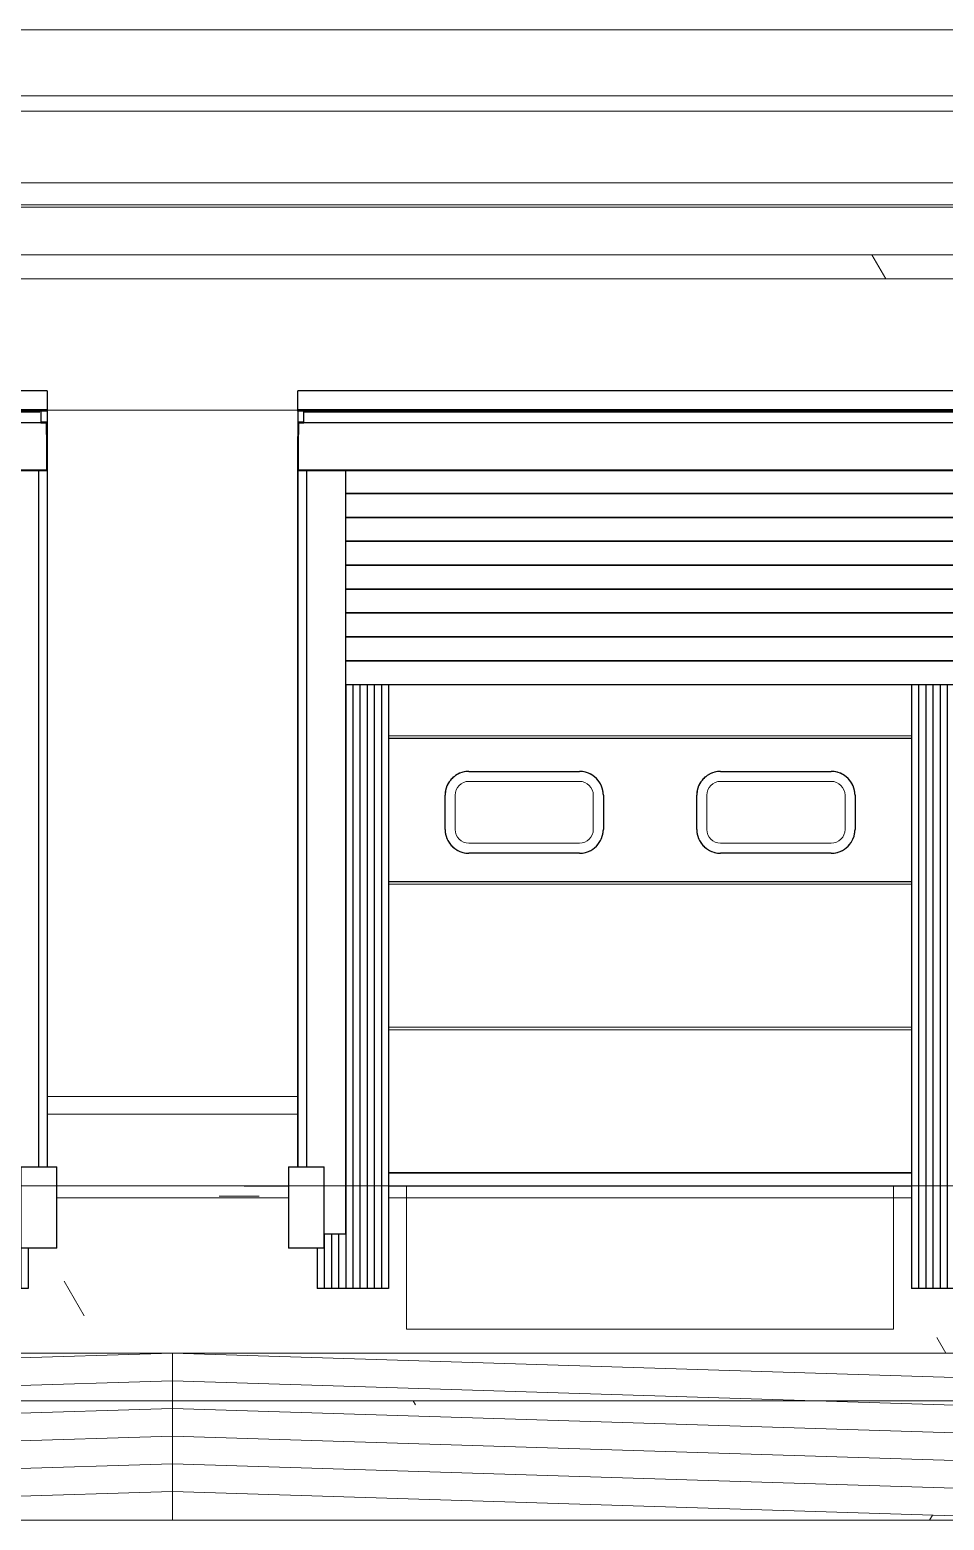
# Model space of a CAD drawing. Extents: x 692141 to 693595, y 1492301 to 1494225.
# Drawn here: x 692407.66 to 692411.49, y 1492374.81 to 1492381.06 of the extents above; entities that cross this region are included whole.
import ezdxf

# ---------------------------------------------------------------- set-up
doc = ezdxf.new("R2010")
doc.units = 0
doc.header["$MEASUREMENT"] = 0
for name, pattern in [('Centre', [7937.5, 1587.5, -1190.625, 3968.75, -1190.625]), ('Grid Line', [5556.25, 3175, -793.75, 793.75, -793.75]), ('Čárka', [3175, 1587.5, -1587.5])]:
    doc.linetypes.add(name, pattern=pattern)
doc.layers.add('A-DOOR', color=2, linetype='Continuous')
for name, color, linetype, lineweight in [('A-FLOR', 192, 'Continuous', 5), ('A-FLOR-LEVL', 8, 'Grid Line', 5), ('A-GENM', 13, 'Continuous', 5), ('A-WALL-PATT', 111, 'Continuous', 5), ('S-BEAM', 12, 'Continuous', 5)]:
    doc.layers.add(name, color=color, linetype=linetype, lineweight=lineweight)
pattern_1 = [(0, (212730.054, 1200), (4064, 1016), [167.64, -2880.36, 167.64, -2880.36, -16256]), (0, (212730.054, 1200), (4064, 1016), [-6096, 167.64, -5928.36, 167.64, -2880.36, -7112]), (0, (212730.054, 1200), (4064, 1016), [-15240, 167.64, -1864.36, 167.64, -4912.36]), (120, (214254.054, 1708), (-2911.881810244989, 3011.527240979959), [167.64, -2880.36, 167.64, -2880.36, -16256]), (120, (214254.054, 1708), (-2911.881810244989, 3011.527240979959), [-6095.999999999999, 167.64, -5928.359999999999, 167.64, -2880.36, -7111.999999999999]), (120, (214254.054, 1708), (-2911.881810244989, 3011.527240979959), [-15240, 167.64, -1864.36, 167.64, -4912.359999999999]), (240, (214762.054, 3740), (-1152.118189755009, -4027.527240979959), [167.64, -2880.36, 167.64, -2880.36, -16256]), (240, (214762.054, 3740), (-1152.118189755009, -4027.527240979959), [-6096, 167.64, -5928.36, 167.64, -2880.36, -7112]), (240, (214762.054, 3740), (-1152.118189755009, -4027.527240979959), [-15240, 167.64, -1864.36, 167.64, -4912.36])]

# ---------------------------------------------------------------- blocks, each defined once
blk = doc.blocks.new('HAVI-DC_R19_AR_120_STRUCTURE_rvt-2-500_ELEVATION 4')
at = {"layer": 'S-BEAM'}
h = blk.add_hatch(dxfattribs=at)
h.set_pattern_fill('FP_109', color=256, style=0, pattern_type=2)
h.set_pattern_definition(pattern_1)
h.paths.add_polyline_path([(154349.6363114674, 5200.000000000931), (154349.6363114674, 5300.068639883461), (146649.6363114721, 5300.068639883461), (146649.6363114721, 5200.000000000931), (153999.8996158637, 5200.000000000931)], flags=0)
h = blk.add_hatch(dxfattribs=at)
h.set_pattern_fill('FP_109', color=256, style=0, pattern_type=2)
h.set_pattern_definition(pattern_1)
h.paths.add_polyline_path([(147103.7863138038, 0), (154499.6363114689, 0), (154499.6363114689, 500.0000000013763), (146499.7863138071, 500.0000000013763), (146499.7863138071, 0), (146695.786313806, 0)], flags=0)
h.paths.add_polyline_path([(147720.1761030937, 700.0000000014002), (154499.6363114689, 700.0000000014002), (154499.6363114689, 1400.00000000138), (154014.7863138006, 1400.00000000138), (154014.7863138006, 1139.999999997003), (153894.7863138005, 1139.999999997003), (153894.7863138005, 969.9999999969727), (153594.7863138006, 969.9999999969727), (153594.7863138006, 1400.00000000138), (153519.7546187882, 1400.00000000138), (153519.7546187882, 799.9999999999914), (151479.7546187882, 799.9999999999914), (151479.7546187882, 1400.00000000138), (151404.7863138005, 1400.00000000138), (151404.7863138005, 969.9999999969727), (151104.7863138006, 969.9999999969727), (151104.7863138006, 1139.999999997003), (150984.7863138006, 1139.999999997003), (150984.7863138006, 1400.00000000138), (150014.7863138006, 1400.00000000138), (150014.7863138006, 1139.999999997003), (149894.7863138006, 1139.999999997003), (149894.7863138006, 969.9999999969727), (149594.7863138006, 969.9999999969727), (149594.7863138006, 1400.00000000138), (149519.7863138072, 1400.00000000138), (149519.7863138072, 799.9999999999914), (147479.7863138072, 799.9999999999914), (147479.7863138072, 1400.00000000138), (147404.7863138006, 1400.00000000138), (147404.7863138006, 969.9999999969727), (147104.7863138006, 969.9999999969727), (147104.7863138006, 1139.999999997003), (146984.7863138006, 1139.999999997003), (146984.7863138006, 1400.00000000138), (146499.7863138071, 1400.00000000138), (146499.7863138071, 700.0000000014002), (147381.7863138084, 700.0000000014002)], flags=0)
at = {"layer": 'S-BEAM', "color": 7}
for p, q in [((146649.6363114722, 5200.000000000933), (154349.6363114674, 5200.000000000933)), ((150014.7863138006, 1400.000000001379), (150984.7863138006, 1400.000000001379)), ((151404.7863138006, 1400.000000001379), (151479.7546187882, 1400.000000001379)), ((151479.7546187882, 800.0000000000011), (151479.7546187882, 1400.000000001379)), ((153519.7546187882, 1400.000000001379), (153594.7863138006, 1400.000000001379)), ((153519.7546187882, 1400.000000001379), (153519.7546187882, 800.0000000000011)), ((153519.7546187882, 800.0000000000011), (151479.7546187882, 800.0000000000011))]:
    blk.add_line(p, q, dxfattribs=at)
blk = doc.blocks.new('Doors_Industrial_Loading-Systems_Sectional-Overhead-Door_High-Lift_40mm - 2500 x 3000 mm-255109-500_ELEVATION 4')
at = {"layer": 'A-DOOR', "color": 7}
for p, q in [((53594.75461878086, 3273.999999996978), (51404.75461878087, 3273.999999996978)), ((51741.08795211413, 3136.49999999713), (52204.08795211413, 3136.49999999713)), ((51741.08795211413, 3136.49999999713), (52204.08795211413, 3136.49999999713)), ((52795.42128544746, 3136.499999997063), (53258.42128544746, 3136.499999997063)), ((52795.42128544746, 3136.499999997063), (53258.42128544746, 3136.499999997063)), ((51641.08795211412, 2893.499999997032), (51641.08795211412, 3036.49999999713)), ((51641.08795211412, 2893.499999997032), (51641.08795211412, 3036.49999999713)), ((52304.08795211412, 3036.49999999713), (52304.08795211412, 2893.499999997034)), ((52304.08795211412, 3036.49999999713), (52304.08795211412, 2893.499999997034)), ((52695.42128544745, 2893.499999996908), (52695.42128544745, 3036.499999997063)), ((52695.42128544745, 2893.499999996908), (52695.42128544745, 3036.499999997063)), ((53358.42128544745, 3036.499999997064), (53358.42128544745, 2893.499999996909)), ((53358.42128544745, 3036.499999997064), (53358.42128544745, 2893.499999996909)), ((52204.08795211413, 2793.499999997033), (51741.08795211413, 2793.499999997033)), ((52204.08795211413, 2793.499999997034), (51741.08795211413, 2793.499999997034)), ((53258.42128544746, 2793.499999996908), (52795.42128544746, 2793.499999996908)), ((53258.42128544746, 2793.499999996909), (52795.42128544746, 2793.499999996909)), ((51404.75461878085, 2675.02522143521), (53594.75461878085, 2675.02522143521)), ((51404.75461878085, 2675.02522143521), (53594.75461878085, 2675.02522143521)), ((53594.75461878085, 1455.025221435202), (51404.75461878085, 1455.025221435202)), ((51404.75461878085, 1455.025221435202), (53594.75461878085, 1455.025221435202)), ((51404.75461878085, 1399.99999999697), (53594.75461878085, 1399.99999999697))]:
    blk.add_line(p, q, dxfattribs=at)
at = {"layer": 'A-DOOR', "color": 1, "linetype": 'Čárka'}
blk.add_line((50799.75461878089, 1399.999999996979), (50984.75461878087, 1399.999999996979), dxfattribs=at)
at = {"layer": 'A-DOOR', "color": 7}
for centre, radius, start, end in [((51741.08795211413, 3036.49999999713), 100.0000000000073, 90, 180), ((51741.08795211413, 3036.49999999713), 99.99999999999403, 111.987186745122, 120.0000000000014), ((51741.08795211413, 3036.49999999713), 100.0000000000039, 90, 105.0000000000023), ((52204.08795211413, 3036.49999999713), 99.99999999999272, 75.00000000000009, 90), ((52204.08795211413, 3036.49999999713), 100, 359.9999999999995, 90.00000000000014), ((52204.08795211413, 3036.49999999713), 99.9999999999929, 60.00000000000188, 68.01281325518684), ((52795.42128544746, 3036.499999997063), 100.0000000000073, 90, 180), ((52795.42128544746, 3036.499999997063), 99.99999999999767, 111.9871867455804, 120.0000000000041), ((52795.42128544746, 3036.499999997063), 99.99999999999685, 90, 105.0000000000033), ((53258.42128544746, 3036.499999997063), 100, 75.00000000000026, 90.00000000000014), ((53258.42128544746, 3036.499999997063), 100, 2.544443745170813e-13, 90.00000000000026), ((53258.42128544746, 3036.499999997063), 99.99999999999554, 60.00000000000276, 68.01281325471513), ((51741.08795211413, 3036.49999999713), 99.99999999999997, 164.9999999999994, 179.9999999999997), ((51741.08795211413, 3036.49999999713), 99.99999999999983, 149.9999999999999, 158.0128132546783), ((51741.08795211413, 3036.49999999713), 100.0000000000038, 129.5802092619308, 140.419790738174), ((52204.08795211413, 3036.49999999713), 99.99999999999288, 39.58020926189104, 50.41979073807785), ((52204.08795211413, 3036.49999999713), 99.9999999999904, 21.98718674540017, 29.99999999999961), ((52204.08795211413, 3036.49999999713), 99.99999999998793, 0, 14.99999999999994), ((52795.42128544746, 3036.499999997063), 99.99999999999997, 164.9999999999992, 179.9999999999997), ((52795.42128544746, 3036.499999997063), 100.0000000000081, 150.0000000000001, 158.0128132546389), ((52795.42128544746, 3036.499999997063), 100.000000000001, 129.5802092621385, 140.4197907379084), ((53258.42128544746, 3036.499999997063), 99.99999999998983, 39.58020926196789, 50.41979073790356), ((53258.42128544746, 3036.499999997063), 99.9999999999904, 21.98718674559879, 29.99999999999978), ((53258.42128544746, 3036.499999997063), 99.99999999999496, 2.60551039505497e-13, 15.00000000000034), ((51741.08795211413, 2893.499999997033), 100.0000000000039, 180.0000000000004, 195.0000000000005), ((51741.08795211413, 2893.499999997033), 100.0000000000074, 180.0000000000002, 270.0000000000002), ((52204.08795211413, 2893.499999997033), 100, 269.9999999999999, 2.544443745170813e-13), ((52204.08795211413, 2893.499999997033), 99.99999999999272, 344.9999999999991, 0), ((52795.42128544746, 2893.499999996908), 100.0000000000058, 180.0000000000001, 195.0000000000003), ((52795.42128544746, 2893.499999996908), 100.0000000000074, 180.0000000000002, 270.0000000000002), ((53258.42128544746, 2893.499999996908), 100.0000000000001, 270, 3.943887805014761e-13), ((53258.42128544746, 2893.499999996908), 99.99999999999272, 345.0000000000004, 0), ((51741.08795211413, 2893.499999997033), 100.0000000000003, 201.9871867460193, 210.0000000000001), ((51741.08795211413, 2893.499999997033), 100.0000000000061, 219.5802092624, 230.4197907375653), ((52204.08795211413, 2893.499999997033), 100.000000000001, 309.5802092624714, 320.4197907376303), ((52204.08795211413, 2893.499999997033), 99.99999999999405, 329.9999999999996, 338.0128132540318), ((52795.42128544746, 2893.499999996908), 100.0000000000103, 201.9871867457571, 210.0000000000001), ((52795.42128544746, 2893.499999996908), 100.0000000000035, 219.5802092620291, 230.4197907378617), ((53258.42128544746, 2893.499999996908), 99.99999999999946, 309.5802092620937, 320.4197907380901), ((53258.42128544746, 2893.499999996908), 99.9999999999933, 329.9999999999998, 338.0128132544009), ((51741.08795211413, 2893.499999997033), 100.000000000001, 239.9999999999999, 248.01281325375), ((51741.08795211413, 2893.499999997033), 100.0000000000073, 254.9999999999982, 270.0000000000001), ((52204.08795211413, 2893.499999997033), 100.000000000002, 269.9999999999996, 284.9999999999982), ((52204.08795211413, 2893.499999997033), 100.000000000003, 291.9871867459398, 299.9999999999955), ((52795.42128544746, 2893.499999996908), 100.0000000000054, 239.9999999999976, 248.0128132548799), ((52795.42128544746, 2893.499999996908), 100.0000000000073, 254.999999999998, 269.9999999999998), ((53258.42128544746, 2893.499999996908), 100.000000000002, 269.9999999999996, 284.9999999999982), ((53258.42128544746, 2893.499999996908), 100.000000000003, 291.987186745049, 299.9999999999954)]:
    blk.add_arc(centre, radius, start, end, dxfattribs=at)
at = {"layer": 'A-GENM', "color": 7}
for p, q in [((51404.75461878088, 3285.02522143521), (53594.75461878086, 3285.02522143521)), ((51404.75461878088, 3285.02522143521), (53594.75461878086, 3285.02522143521)), ((51741.08795211413, 3136.499999996981), (52204.08795211413, 3136.499999996981)), ((52795.42128544745, 3136.499999996981), (53258.42128544745, 3136.499999996981)), ((52204.08795211413, 3094.499999996981), (51741.08795211413, 3094.499999996981)), ((52204.08795211413, 3094.499999996981), (51741.08795211413, 3094.499999996981)), ((53258.42128544745, 3094.499999996981), (52795.42128544745, 3094.499999996981)), ((53258.42128544745, 3094.499999996981), (52795.42128544745, 3094.499999996981)), ((51641.08795211412, 2893.499999996981), (51641.08795211412, 3036.499999996981)), ((51683.08795211412, 3036.499999996981), (51683.08795211412, 2893.499999996981)), ((51683.08795211412, 3036.499999996981), (51683.08795211412, 2893.499999996981)), ((52262.08795211412, 2893.499999996981), (52262.08795211412, 3036.499999996981)), ((52262.08795211412, 2893.499999996981), (52262.08795211412, 3036.499999996982)), ((52304.08795211412, 3036.499999996982), (52304.08795211412, 2893.499999996981)), ((52695.42128544745, 2893.499999996981), (52695.42128544745, 3036.499999996981)), ((52737.42128544745, 3036.499999996981), (52737.42128544745, 2893.499999996981)), ((52737.42128544745, 3036.499999996981), (52737.42128544745, 2893.499999996981)), ((53316.42128544745, 2893.499999996981), (53316.42128544745, 3036.499999996981)), ((53316.42128544745, 2893.499999996981), (53316.42128544745, 3036.499999996982)), ((53358.42128544745, 3036.499999996982), (53358.42128544745, 2893.499999996981)), ((51741.08795211413, 2835.499999996982), (52204.08795211413, 2835.499999996982)), ((51741.08795211413, 2835.499999996982), (52204.08795211413, 2835.499999996982)), ((52795.42128544745, 2835.499999996982), (53258.42128544745, 2835.499999996982)), ((52795.42128544745, 2835.499999996982), (53258.42128544745, 2835.499999996982)), ((52204.08795211413, 2793.499999996981), (51741.08795211413, 2793.499999996981)), ((53258.42128544745, 2793.499999996981), (52795.42128544745, 2793.499999996981)), ((53594.75461878085, 2663.99999999698), (51404.75461878085, 2663.99999999698)), ((51404.75461878085, 2065.025221435211), (53594.75461878085, 2065.025221435211)), ((51404.75461878085, 2065.025221435211), (53594.75461878083, 2065.025221435211)), ((53594.75461878085, 2053.999999996979), (51404.75461878085, 2053.999999996979)), ((51404.75461878085, 1455.025221435211), (53594.75461878085, 1455.025221435211)), ((51404.75461878085, 1455.025221435211), (53594.75461878083, 1455.025221435211))]:
    blk.add_line(p, q, dxfattribs=at)
for centre, radius, start, end in [((51741.08795211413, 3036.499999996981), 99.9999999999988, 90.00000000000236, 180.0000000000024), ((52204.08795211413, 3036.499999996981), 100, 5.216109677600168e-13, 90.00000000000026), ((52795.42128544745, 3036.499999996981), 100.0000000000005, 90.00000000000026, 180.0000000000002), ((53258.42128544745, 3036.499999996981), 100.0000000000073, 4.766856328843446e-13, 90.00000000000021), ((51741.08795211413, 3036.499999996981), 58.00000000000728, 90, 180), ((51741.08795211413, 3036.499999996981), 58.00000000000728, 90, 180), ((52204.08795211413, 3036.499999996981), 57.99999999999272, 0, 90), ((52204.08795211413, 3036.499999996981), 57.99999999999272, 8.984518603637631e-13, 90), ((52795.42128544745, 3036.499999996981), 58, 90, 180), ((52795.42128544745, 3036.499999996981), 58, 90, 180), ((53258.42128544745, 3036.499999996981), 58.00000000000728, 0, 90), ((53258.42128544745, 3036.499999996981), 58.00000000000728, 8.984518603637631e-13, 90), ((51741.08795211413, 2893.499999996981), 100.0000000000073, 180.0000000000002, 269.9999999999998), ((51741.08795211413, 2893.499999996981), 58.00000000000728, 180.0000000000002, 269.9999999999998), ((51741.08795211413, 2893.499999996981), 58.00000000000728, 180, 269.9999999999996), ((52204.08795211413, 2893.499999996981), 57.99999999999272, 269.9999999999996, 0), ((52204.08795211413, 2893.499999996981), 57.99999999999272, 269.9999999999996, 0), ((52204.08795211413, 2893.499999996981), 99.99999999999272, 269.9999999999996, 0), ((52795.42128544745, 2893.499999996981), 100.0000000000005, 180.0000000000002, 269.9999999999999), ((52795.42128544745, 2893.499999996981), 58.00000000000009, 180.0000000000002, 269.9999999999999), ((52795.42128544745, 2893.499999996981), 58, 180, 269.9999999999996), ((53258.42128544745, 2893.499999996981), 58.00000000000728, 269.9999999999996, 0), ((53258.42128544745, 2893.499999996981), 58.00000000000728, 269.9999999999996, 0), ((53258.42128544745, 2893.499999996981), 100.0000000000073, 269.9999999999996, 0)]:
    blk.add_arc(centre, radius, start, end, dxfattribs=at)
blk = doc.blocks.new('Door_ASSA-ABLOY DS6070B Inflatable shelter - Insulated wall-V98-500_ELEVATION 4')
at = {"layer": 'A-DOOR', "color": 47}
for p, q in [((147024.7863138007, 4652.807871864885), (147024.7863138007, 4729.999999996988)), ((149974.7863138006, 4729.999999996979), (147024.7863138007, 4729.999999996988)), ((149974.7863138006, 4729.999999996979), (149974.7863138006, 4652.807871864876)), ((147023.7863138007, 4649.999999996991), (147023.7863138006, 4598.999999996989)), ((147024.7863138007, 4647.691042939573), (147024.7863138007, 4652.807871864885)), ((147024.7863138007, 4652.807871864885), (149974.7863138006, 4652.807871864876)), ((147024.7863138007, 4644.684469772975), (147024.7863138007, 4647.691042939573)), ((149974.7863138006, 4647.691042939563), (147024.7863138007, 4647.691042939573)), ((149974.7863138006, 4644.684469772965), (147024.7863138007, 4644.684469772974)), ((147049.7863138007, 4598.999999996989), (147049.7863138007, 4647.69104293955)), ((149944.2505316479, 4641.364026622491), (147049.7863138007, 4641.364026622491)), ((149947.7863138007, 4647.691042939549), (149947.7863138006, 4598.999999997001)), ((149974.7863138006, 4652.807871864876), (149974.7863138006, 4647.691042939563)), ((149974.7863138006, 4647.691042939563), (149974.7863138006, 4644.684469772965)), ((149975.7863138006, 4598.999999997001), (149975.7863138006, 4649.999999996992)), ((147049.7863138007, 4598.99999999699), (147023.7863138006, 4598.99999999699)), ((147023.7863138006, 4598.999999996989), (147023.7863138006, 4538.99999999699)), ((147027.7863138007, 4598.99999999703), (147027.7863138007, 4547.999999997032)), ((147027.7863138007, 4547.999999997032), (147027.7863138007, 4598.999999997029)), ((147027.7863138006, 4538.99999999699), (147027.7863138006, 4595.99999999699)), ((147027.7863138006, 4595.99999999699), (147049.7863138007, 4595.99999999699)), ((147027.7863138007, 4397.999999996989), (147027.7863138007, 4595.99999999699)), ((149971.7863138006, 4595.999999996991), (147027.7863138007, 4595.999999996991)), ((147049.7863138007, 4595.99999999699), (147049.7863138007, 4598.999999996989)), ((149975.7863138006, 4598.999999997001), (149947.7863138006, 4598.999999997001)), ((149947.7863138006, 4598.999999997001), (149947.7863138006, 4595.999999997001)), ((149947.7863138006, 4595.999999997001), (149971.7863138006, 4595.999999997001)), ((149971.7863138006, 4598.99999999703), (149971.7863138006, 4547.999999997031)), ((149971.7863138006, 4547.999999997032), (149971.7863138006, 4598.999999997029)), ((149971.7863138006, 4595.999999997001), (149971.7863138006, 4538.999999996992)), ((149971.7863138006, 4595.99999999699), (149971.7863138006, 4397.999999996989)), ((149975.7863138006, 4538.999999996991), (149975.7863138006, 4598.999999997001)), ((147023.7863138006, 4538.99999999699), (147027.7863138006, 4538.99999999699)), ((147024.7863138007, 4547.999999996992), (147024.7863138007, 1479.999999996993)), ((147024.7863138007, 1479.999999996995), (147024.7863138007, 4538.999999997)), ((149971.7863138006, 4538.999999996991), (149975.7863138006, 4538.999999996991)), ((149974.7863138006, 4547.999999996992), (149974.7863138006, 1479.999999996993)), ((149974.7863138006, 4538.999999997), (149974.7863138006, 1479.999999996996)), ((147027.7863138007, 4394.999999996989), (147027.7863138007, 4397.999999996989)), ((149971.7863138006, 4397.999999996989), (147027.7863138007, 4397.999999996989)), ((149971.7863138006, 4397.999999996989), (147027.7863138007, 4397.999999996989)), ((149971.7863138006, 4394.99999999699), (147027.7863138007, 4394.99999999699)), ((147061.7929698742, 1479.999999996993), (147061.7929698742, 4394.999999996971)), ((149937.779657727, 4394.999999996971), (149937.779657727, 1479.999999996993)), ((149971.7863138006, 4397.999999996989), (149971.7863138006, 4394.999999996989)), ((146984.7863138006, 1479.999999996995), (147134.7863138006, 1479.999999996994)), ((146984.7863138006, 1479.999999996995), (146984.7863138006, 1139.999999996994)), ((147134.7863138006, 1139.999999996994), (147134.7863138006, 1479.999999996995)), ((149864.7863138006, 1479.999999997002), (150014.7863138006, 1479.999999997002)), ((149864.7863138006, 1479.999999997002), (149864.7863138006, 1139.999999997)), ((150014.7863138006, 1139.999999997), (150014.7863138006, 1479.999999997002)), ((147134.7863138006, 1139.999999996994), (146984.7863138006, 1139.999999996994)), ((150014.7863138006, 1139.999999997), (149864.7863138006, 1139.999999996999))]:
    blk.add_line(p, q, dxfattribs=at)
at = {"layer": 'A-DOOR', "color": 117}
for p, q in [((147027.7863138007, 4547.999999996993), (147027.7863138007, 4598.999999997008)), ((147027.7863138007, 4582.68366976728), (147027.7863138007, 4598.999999997009)), ((147027.7863138007, 4556.584353991191), (147027.7863138007, 4582.68366976728)), ((149971.7863138006, 4598.999999997011), (149971.7863138006, 4547.999999996998)), ((149971.7863138006, 4598.999999996999), (149971.7863138006, 4582.68366976727)), ((149971.7863138006, 4582.68366976727), (149971.7863138006, 4556.584353991181)), ((147224.7863138006, 1199.999999996987), (147224.7863138006, 4394.999999997)), ((149774.7863138006, 1199.999999996988), (149774.7863138006, 4394.99999999696)), ((147134.7863138006, 1199.999999996987), (147224.7863138006, 1199.999999996987)), ((149774.7863138006, 1199.999999996988), (149864.7863138007, 1199.999999996988))]:
    blk.add_line(p, q, dxfattribs=at)
at = {"layer": 'A-DOOR', "color": 130}
for p, q in [((149774.7863138006, 4299.99999999708), (147224.7863138006, 4299.99999999708)), ((147224.7863138006, 4299.999999997044), (149774.7863138006, 4299.999999997044)), ((149774.7863138006, 4199.999999997067), (147224.7863138006, 4199.999999997067)), ((147224.7863138006, 4199.999999997067), (149774.7863138006, 4199.999999997067)), ((149774.7863138006, 4099.999999997055), (147224.7863138006, 4099.999999997055)), ((147224.7863138006, 4099.999999997055), (149774.7863138006, 4099.999999997055)), ((149774.7863138006, 3999.999999997044), (147224.7863138006, 3999.999999997044)), ((147224.7863138006, 3999.999999997044), (149774.7863138006, 3999.999999997044)), ((149774.7863138006, 3899.999999997066), (147224.7863138006, 3899.999999997066)), ((147224.7863138006, 3899.999999997066), (149774.7863138006, 3899.999999997066)), ((149774.7863138006, 3799.999999997089), (147224.7863138006, 3799.999999997089)), ((147224.7863138006, 3799.999999997054), (149774.7863138006, 3799.999999997054)), ((149774.7863138006, 3699.999999997077), (147224.7863138006, 3699.999999997077)), ((147224.7863138006, 3699.999999997077), (149774.7863138006, 3699.999999997077)), ((149774.7863138006, 3599.999999997065), (147224.7863138006, 3599.999999997065)), ((147224.7863138006, 3599.999999997065), (149774.7863138006, 3599.999999997065)), ((147224.7863138007, 3500.073277789998), (147224.7863138006, 969.9999999969889)), ((147224.7863138007, 3500.073277789998), (147224.7863138006, 969.9999999969889)), ((147224.7863138006, 3499.999999997088), (149774.7863138006, 3499.999999997088)), ((147254.7863138007, 3500.091597238241), (147254.7863138007, 1400.000000001407)), ((147254.7863138007, 3500.091597238241), (147254.7863138007, 969.9999999969889)), ((147284.7863138006, 3500.109916686441), (147284.7863138006, 969.9999999969879)), ((147284.7863138006, 3500.109916686441), (147284.7863138006, 969.9999999969889)), ((147314.7863138007, 3500.128236134684), (147314.7863138006, 1400.000000001406)), ((147314.7863138007, 3500.128236134684), (147314.7863138006, 969.9999999969879)), ((147344.7863138007, 3500.146555582926), (147344.7863138007, 969.9999999969879)), ((147344.7863138007, 3500.146555582926), (147344.7863138007, 969.9999999969879)), ((147374.7863138007, 3500.16487503117), (147374.7863138006, 1400.000000001406)), ((147374.7863138007, 3500.16487503117), (147374.7863138006, 969.9999999969879)), ((147404.7863138007, 3500.18319447937), (147404.7863138007, 969.9999999969879)), ((149594.7863138007, 3499.99999999706), (149594.7863138006, 969.9999999969803)), ((149624.7863138007, 3499.99999999706), (149624.7863138006, 969.9999999969803)), ((149624.7863138007, 3499.99999999706), (149624.7863138006, 1400.000000001399)), ((149654.7863138006, 3499.99999999706), (149654.7863138006, 969.9999999969803)), ((149654.7863138006, 3499.99999999706), (149654.7863138006, 969.9999999969803)), ((149684.7863138007, 3499.99999999706), (149684.7863138006, 969.9999999969803)), ((149684.7863138007, 3499.99999999706), (149684.7863138006, 1400.000000001399)), ((149714.7863138007, 3499.99999999706), (149714.7863138007, 969.9999999969803)), ((149714.7863138007, 3499.99999999706), (149714.7863138007, 969.9999999969803)), ((149744.7863138006, 3499.99999999706), (149744.7863138006, 969.9999999969803)), ((149744.7863138006, 3499.99999999706), (149744.7863138006, 1400.000000001399)), ((149774.7863138007, 3499.99999999706), (149774.7863138006, 969.9999999969803)), ((149774.7863138007, 3499.99999999706), (149774.7863138006, 969.9999999969803)), ((147134.7863138006, 1199.999999996993), (147134.7863138006, 969.9999999969889)), ((147164.7863138006, 1199.999999996993), (147164.7863138006, 969.9999999969889)), ((147164.7863138006, 1199.999999996993), (147164.7863138006, 969.9999999969889)), ((147194.7863138007, 1199.999999996993), (147194.7863138007, 969.9999999969889)), ((149804.7863138006, 1199.999999996984), (149804.7863138006, 969.9999999969803)), ((149834.7863138006, 1199.999999996984), (149834.7863138006, 969.9999999969803)), ((149834.7863138006, 1199.999999996984), (149834.7863138006, 969.9999999969803)), ((149864.7863138007, 1199.999999996984), (149864.7863138007, 969.9999999969803)), ((147104.7863138007, 1139.999999997006), (147104.7863138007, 969.9999999969889)), ((149894.7863138006, 1139.999999996997), (149894.7863138006, 969.9999999969803)), ((147134.7863138006, 969.9999999969885), (147104.7863138006, 969.9999999969887)), ((147164.7863138006, 969.9999999969885), (147134.7863138006, 969.9999999969885)), ((147194.7863138007, 969.9999999969885), (147164.7863138006, 969.9999999969887)), ((147224.7863138006, 969.9999999969885), (147194.7863138007, 969.9999999969885)), ((147254.7863138007, 969.9999999969885), (147224.7863138006, 969.9999999969887)), ((147284.7863138006, 969.9999999969885), (147254.7863138007, 969.9999999969885)), ((147314.7863138006, 969.999999996988), (147284.7863138006, 969.9999999969881)), ((147344.7863138007, 969.999999996988), (147314.7863138006, 969.999999996988)), ((147374.7863138006, 969.999999996988), (147344.7863138007, 969.9999999969881)), ((147404.7863138007, 969.999999996988), (147374.7863138006, 969.999999996988)), ((149624.7863138006, 969.9999999969807), (149594.7863138006, 969.9999999969807)), ((149654.7863138006, 969.9999999969806), (149624.7863138006, 969.9999999969807)), ((149684.7863138006, 969.9999999969807), (149654.7863138006, 969.9999999969807)), ((149714.7863138007, 969.9999999969806), (149684.7863138006, 969.9999999969807)), ((149744.7863138006, 969.9999999969801), (149714.7863138007, 969.9999999969801)), ((149774.7863138006, 969.99999999698), (149744.7863138006, 969.9999999969801)), ((149804.7863138006, 969.9999999969801), (149774.7863138006, 969.9999999969801)), ((149834.7863138006, 969.99999999698), (149804.7863138006, 969.9999999969801)), ((149864.7863138007, 969.9999999969801), (149834.7863138006, 969.9999999969801)), ((149894.7863138006, 969.99999999698), (149864.7863138007, 969.9999999969801))]:
    blk.add_line(p, q, dxfattribs=at)
blk = doc.blocks.new('Door_ASSA-ABLOY DS6070B Inflatable shelter - Insulated wall-V73-500_ELEVATION 4')
at = {"layer": 'A-DOOR', "color": 47}
for p, q in [((123024.6363114675, 4652.807871864885), (123024.6363114675, 4729.999999996988)), ((125974.6363114675, 4729.999999996979), (123024.6363114675, 4729.999999996988)), ((125974.6363114675, 4729.999999996979), (125974.6363114675, 4652.807871864876)), ((123023.6363114675, 4649.999999996991), (123023.6363114675, 4598.999999996989)), ((123024.6363114675, 4647.691042939573), (123024.6363114675, 4652.807871864885)), ((123024.6363114675, 4652.807871864885), (125974.6363114675, 4652.807871864876)), ((123024.6363114675, 4644.684469772975), (123024.6363114675, 4647.691042939573)), ((125974.6363114675, 4647.691042939563), (123024.6363114675, 4647.691042939573)), ((125974.6363114675, 4644.684469772965), (123024.6363114675, 4644.684469772974)), ((123049.6363114675, 4598.999999996989), (123049.6363114675, 4647.69104293955)), ((125947.6363114675, 4641.364026622491), (123049.6363114675, 4641.364026622491)), ((125947.6363114675, 4647.691042939549), (125947.6363114675, 4598.999999997001)), ((125974.6363114675, 4652.807871864876), (125974.6363114675, 4647.691042939563)), ((125974.6363114675, 4647.691042939563), (125974.6363114675, 4644.684469772965)), ((125975.6363114675, 4598.999999997001), (125975.6363114675, 4649.999999996992)), ((123049.6363114675, 4598.99999999699), (123023.6363114675, 4598.99999999699)), ((123023.6363114675, 4598.999999996989), (123023.6363114675, 4538.99999999699)), ((123027.6363114675, 4598.99999999703), (123027.6363114675, 4547.999999997031)), ((123027.6363114675, 4547.999999997032), (123027.6363114675, 4598.999999997029)), ((123027.6363114675, 4538.99999999699), (123027.6363114675, 4595.99999999699)), ((123027.6363114675, 4595.99999999699), (123049.6363114675, 4595.99999999699)), ((123027.6363114675, 4397.999999996989), (123027.6363114675, 4595.99999999699)), ((125971.6363114675, 4595.999999996991), (123027.6363114675, 4595.999999996991)), ((123049.6363114675, 4595.99999999699), (123049.6363114675, 4598.999999996989)), ((125975.6363114675, 4598.999999997001), (125947.6363114675, 4598.999999997001)), ((125947.6363114675, 4598.999999997001), (125947.6363114675, 4595.999999997001)), ((125947.6363114675, 4595.999999997001), (125971.6363114675, 4595.999999997001)), ((125971.6363114675, 4598.99999999703), (125971.6363114675, 4547.999999997031)), ((125971.6363114675, 4547.999999997032), (125971.6363114675, 4598.999999997029)), ((125971.6363114675, 4595.999999997001), (125971.6363114675, 4538.999999996992)), ((125971.6363114675, 4595.99999999699), (125971.6363114675, 4397.999999996989)), ((125975.6363114675, 4538.999999996991), (125975.6363114675, 4598.999999997001)), ((123023.6363114675, 4538.99999999699), (123027.6363114675, 4538.99999999699)), ((123024.6363114675, 4547.999999996992), (123024.6363114675, 1479.999999996993)), ((123024.6363114675, 1479.999999996995), (123024.6363114675, 4538.999999997)), ((125971.6363114675, 4538.999999996991), (125975.6363114675, 4538.999999996991)), ((125974.6363114675, 4547.999999996992), (125974.6363114675, 1479.999999996993)), ((125974.6363114675, 4538.999999997), (125974.6363114675, 1479.999999996996)), ((123027.6363114675, 4394.999999996989), (123027.6363114675, 4397.999999996989)), ((125971.6363114675, 4397.999999996989), (123027.6363114675, 4397.999999996989)), ((125971.6363114675, 4397.999999996989), (123027.6363114675, 4397.999999996989)), ((125971.6363114675, 4394.99999999699), (123027.6363114675, 4394.99999999699)), ((123061.642967541, 1479.999999996993), (123061.642967541, 4394.999999996971)), ((125937.6296553938, 4394.999999996971), (125937.6296553938, 1479.999999996993)), ((125971.6363114675, 4397.999999996989), (125971.6363114675, 4394.999999996989)), ((122984.6363114675, 1479.999999996995), (123134.6363114675, 1479.999999996994)), ((122984.6363114675, 1479.999999996995), (122984.6363114675, 1139.999999996994)), ((123134.6363114675, 1139.999999996994), (123134.6363114675, 1479.999999996995)), ((125864.6363114675, 1479.999999997002), (126014.6363114675, 1479.999999997002)), ((125864.6363114675, 1479.999999997002), (125864.6363114675, 1139.999999997)), ((126014.6363114675, 1139.999999997), (126014.6363114675, 1479.999999997002)), ((123134.6363114675, 1139.999999996994), (122984.6363114675, 1139.999999996994)), ((126014.6363114675, 1139.999999997), (125864.6363114675, 1139.999999996999))]:
    blk.add_line(p, q, dxfattribs=at)
at = {"layer": 'A-DOOR', "color": 117}
for p, q in [((123027.6363114675, 4547.999999996993), (123027.6363114675, 4598.999999997008)), ((123027.6363114675, 4582.68366976728), (123027.6363114675, 4598.999999997009)), ((123027.6363114675, 4556.584353991191), (123027.6363114675, 4582.68366976728)), ((125971.6363114675, 4598.999999997011), (125971.6363114675, 4547.999999996998)), ((125971.6363114675, 4598.999999996999), (125971.6363114675, 4582.68366976727)), ((125971.6363114675, 4582.68366976727), (125971.6363114675, 4556.584353991181)), ((123224.6363114675, 1199.999999996987), (123224.6363114675, 4394.999999997)), ((125774.6363114675, 1199.999999996988), (125774.6363114675, 4394.99999999696)), ((123134.6363114675, 1199.999999996987), (123224.6363114675, 1199.999999996987)), ((125774.6363114675, 1199.999999996988), (125864.6363114675, 1199.999999996988))]:
    blk.add_line(p, q, dxfattribs=at)
at = {"layer": 'A-DOOR', "color": 130}
for p, q in [((125774.6363114674, 4299.99999999708), (123224.6363114674, 4299.99999999708)), ((123224.6363114674, 4299.999999997044), (125774.6363114674, 4299.999999997044)), ((125774.6363114674, 4199.999999997067), (123224.6363114674, 4199.999999997067)), ((123224.6363114674, 4199.999999997067), (125774.6363114674, 4199.999999997067)), ((125774.6363114674, 4099.999999997055), (123224.6363114674, 4099.999999997055)), ((123224.6363114674, 4099.999999997055), (125774.6363114674, 4099.999999997055)), ((125774.6363114674, 3999.999999997044), (123224.6363114674, 3999.999999997044)), ((123224.6363114674, 3999.999999997044), (125774.6363114674, 3999.999999997044)), ((125774.6363114674, 3899.999999997066), (123224.6363114674, 3899.999999997066)), ((123224.6363114674, 3899.999999997066), (125774.6363114674, 3899.999999997066)), ((125774.6363114674, 3799.999999997089), (123224.6363114674, 3799.999999997089)), ((123224.6363114674, 3799.999999997054), (125774.6363114674, 3799.999999997054)), ((125774.6363114674, 3699.999999997077), (123224.6363114674, 3699.999999997077)), ((123224.6363114674, 3699.999999997077), (125774.6363114674, 3699.999999997077)), ((125774.6363114674, 3599.999999997065), (123224.6363114674, 3599.999999997065)), ((123224.6363114674, 3599.999999997065), (125774.6363114674, 3599.999999997065)), ((123224.6363114675, 3500.073277789998), (123224.6363114675, 969.9999999969889)), ((123224.6363114675, 3500.073277789998), (123224.6363114675, 969.9999999969889)), ((123224.6363114674, 3499.999999997088), (125774.6363114674, 3499.999999997088)), ((123254.6363114675, 3500.091597238241), (123254.6363114675, 1400.000000001407)), ((123254.6363114675, 3500.091597238241), (123254.6363114675, 969.9999999969889)), ((123284.6363114675, 3500.109916686441), (123284.6363114675, 969.9999999969879)), ((123284.6363114675, 3500.109916686441), (123284.6363114675, 969.9999999969889)), ((123314.6363114675, 3500.128236134684), (123314.6363114675, 1400.000000001406)), ((123314.6363114675, 3500.128236134684), (123314.6363114675, 969.9999999969879)), ((123344.6363114675, 3500.146555582926), (123344.6363114675, 969.9999999969879)), ((123344.6363114675, 3500.146555582926), (123344.6363114675, 969.9999999969879)), ((123374.6363114675, 3500.16487503117), (123374.6363114675, 1400.000000001406)), ((123374.6363114675, 3500.16487503117), (123374.6363114675, 969.9999999969879)), ((123404.6363114675, 3500.18319447937), (123404.6363114675, 969.9999999969879)), ((125594.6363114675, 3499.99999999706), (125594.6363114675, 969.9999999969803)), ((125624.6363114675, 3499.99999999706), (125624.6363114675, 969.9999999969803)), ((125624.6363114675, 3499.99999999706), (125624.6363114675, 1400.000000001399)), ((125654.6363114675, 3499.99999999706), (125654.6363114675, 969.9999999969803)), ((125654.6363114675, 3499.99999999706), (125654.6363114675, 969.9999999969803)), ((125684.6363114675, 3499.99999999706), (125684.6363114675, 969.9999999969803)), ((125684.6363114675, 3499.99999999706), (125684.6363114675, 1400.000000001399)), ((125714.6363114675, 3499.99999999706), (125714.6363114675, 969.9999999969803)), ((125714.6363114675, 3499.99999999706), (125714.6363114675, 969.9999999969803)), ((125744.6363114675, 3499.99999999706), (125744.6363114675, 969.9999999969803)), ((125744.6363114675, 3499.99999999706), (125744.6363114675, 1400.000000001399)), ((125774.6363114675, 3499.99999999706), (125774.6363114675, 969.9999999969803)), ((125774.6363114675, 3499.99999999706), (125774.6363114675, 969.9999999969803)), ((123134.6363114675, 1199.999999996993), (123134.6363114675, 969.9999999969889)), ((123164.6363114675, 1199.999999996993), (123164.6363114675, 969.9999999969889)), ((123164.6363114675, 1199.999999996993), (123164.6363114675, 969.9999999969889)), ((123194.6363114675, 1199.999999996993), (123194.6363114675, 969.9999999969889)), ((125804.6363114675, 1199.999999996984), (125804.6363114675, 969.9999999969803)), ((125834.6363114675, 1199.999999996984), (125834.6363114675, 969.9999999969803)), ((125834.6363114675, 1199.999999996984), (125834.6363114675, 969.9999999969803)), ((125864.6363114675, 1199.999999996984), (125864.6363114675, 969.9999999969803)), ((123104.6363114675, 1139.999999997006), (123104.6363114675, 969.9999999969889)), ((125894.6363114675, 1139.999999996997), (125894.6363114675, 969.9999999969803)), ((123134.6363114675, 969.9999999969885), (123104.6363114675, 969.9999999969887)), ((123164.6363114675, 969.9999999969885), (123134.6363114675, 969.9999999969885)), ((123194.6363114675, 969.9999999969885), (123164.6363114675, 969.9999999969887)), ((123224.6363114675, 969.9999999969885), (123194.6363114675, 969.9999999969885)), ((123254.6363114675, 969.9999999969885), (123224.6363114675, 969.9999999969887)), ((123284.6363114675, 969.9999999969885), (123254.6363114675, 969.9999999969885)), ((123314.6363114675, 969.999999996988), (123284.6363114675, 969.9999999969881)), ((123344.6363114675, 969.999999996988), (123314.6363114675, 969.999999996988)), ((123374.6363114675, 969.999999996988), (123344.6363114675, 969.9999999969881)), ((123404.6363114675, 969.999999996988), (123374.6363114675, 969.999999996988)), ((125624.6363114675, 969.9999999969807), (125594.6363114675, 969.9999999969807)), ((125654.6363114675, 969.9999999969806), (125624.6363114675, 969.9999999969807)), ((125684.6363114675, 969.9999999969807), (125654.6363114675, 969.9999999969807)), ((125714.6363114675, 969.9999999969806), (125684.6363114675, 969.9999999969807)), ((125744.6363114675, 969.9999999969801), (125714.6363114675, 969.9999999969801)), ((125774.6363114675, 969.99999999698), (125744.6363114675, 969.9999999969801)), ((125804.6363114675, 969.9999999969801), (125774.6363114675, 969.9999999969801)), ((125834.6363114675, 969.99999999698), (125804.6363114675, 969.9999999969801)), ((125864.6363114675, 969.9999999969801), (125834.6363114675, 969.9999999969801)), ((125894.6363114675, 969.99999999698), (125864.6363114675, 969.9999999969801))]:
    blk.add_line(p, q, dxfattribs=at)
blk = doc.blocks.new('H-Wide Flange Beams - H250x125x29_6-2030162-500_ELEVATION 4')
at = {"layer": 'S-BEAM', "color": 90, "lineweight": 9}
for p, q in [((98587.63631146718, 5509.000000001149), (110411.6363114672, 5509.000000001149)), ((98587.63631146718, 5509.000000001149), (110411.6363114672, 5509.000000001149)), ((98587.63631146718, 5500.000000001148), (110411.6363114672, 5500.000000001148))]:
    blk.add_line(p, q, dxfattribs=at)

msp = doc.modelspace()

# ---------------------------------------------------------------- linework, layer by layer
at = {"layer": 'A-FLOR', "color": 90, "lineweight": 9}
msp.add_line((692717.3624908916, 1492374.813383746), (692229.6700198601, 1492374.813383746), dxfattribs=at)
at = {"layer": 'A-FLOR-LEVL', "linetype": 'Centre'}
for p, q in [((692278.3000830481, 1492380.313383746), (692547.7862502306, 1492380.313383746)), ((692278.3000830481, 1492379.463383747), (692547.7862502306, 1492379.463383747)), ((692278.3000830481, 1492376.213383747), (692544.7862502306, 1492376.213383747)), ((692278.3000830481, 1492374.813383746), (692724.9906739572, 1492374.813383746))]:
    msp.add_line(p, q, dxfattribs=at)
at = {"layer": 'A-WALL-PATT', "color": 8}
for p, q in [((692430.4580527348, 1492381.055860893), (692332.3580527349, 1492381.055860893)), ((692430.4580527348, 1492380.779860893), (692332.3580527349, 1492380.779860893)), ((692430.4080527348, 1492380.779860893), (692332.4080527348, 1492380.779860893)), ((692430.4580527348, 1492380.714860893), (692332.3580527349, 1492380.714860893)), ((692430.4080527348, 1492380.714860893), (692332.4080527348, 1492380.714860893)), ((692430.4580527348, 1492380.414860893), (692332.3580527349, 1492380.414860893)), ((692332.6580527348, 1492380.113452386), (692430.1580527348, 1492380.113452386)), ((692409.1632027371, 1492379.013383746), (692411.3532027372, 1492379.013383746)), ((692407.733202737, 1492376.588383746), (692408.7832027371, 1492376.588383746)), ((692408.7832027371, 1492376.513383746), (692407.733202737, 1492376.513383746)), ((692407.7732027371, 1492376.213383746), (692408.7432027371, 1492376.213383746)), ((692407.7732027371, 1492376.213383746), (692408.7432027371, 1492376.213383746)), ((692407.7732027371, 1492376.213383746), (692408.7432027372, 1492376.213383746)), ((692408.7432027371, 1492376.163383747), (692407.7732027371, 1492376.163383747)), ((692409.1632027371, 1492376.213383746), (692411.3532027372, 1492376.213383746)), ((692411.3532027372, 1492376.163383747), (692409.1632027371, 1492376.163383747)), ((692376.3581089098, 1492375.513383746), (692428.0580527347, 1492375.513383746)), ((692408.2580527348, 1492375.513383746), (692404.2580527348, 1492375.38918337)), ((692408.2580527348, 1492375.513383746), (692408.2580527348, 1492374.813383746)), ((692408.2580527348, 1492375.513383746), (692412.2580527348, 1492375.38918337)), ((692408.2580527348, 1492375.397503217), (692404.2580527348, 1492375.273302841)), ((692408.2580527348, 1492375.397503217), (692412.2580527348, 1492375.273302841)), ((692428.0580527347, 1492375.313383746), (692376.3581089098, 1492375.313383746)), ((692408.2580527348, 1492375.281622689), (692404.2580527348, 1492375.157422312)), ((692408.2580527348, 1492375.281622689), (692412.2580527348, 1492375.157422312)), ((692408.2580527348, 1492375.165742159), (692404.2580527348, 1492375.041541783)), ((692408.2580527348, 1492375.165742159), (692412.2580527348, 1492375.041541783)), ((692408.2580527348, 1492375.04986163), (692404.2580527348, 1492374.925661254)), ((692408.2580527348, 1492375.04986163), (692412.2580527348, 1492374.925661254)), ((692408.2580527348, 1492374.933981101), (692404.3740917288, 1492374.813383746)), ((692408.2580527348, 1492374.933981101), (692412.1420137407, 1492374.813383746)), ((692376.3581089098, 1492374.813383746), (692428.0580527347, 1492374.813383746))]:
    msp.add_line(p, q, dxfattribs=at)

# ---------------------------------------------------------------- block references
at = {"layer": 'A-WALL-PATT', "color": 8, "xscale": 0.001, "yscale": 0.001, "zscale": 0.001}
for name, p in [('HAVI-DC_R19_AR_120_STRUCTURE_rvt-2-500_ELEVATION 4', (692257.7584164233, 1492374.813383746)), ('H-Wide Flange Beams - H250x125x29_6-2030162-500_ELEVATION 4', (692305.7584164233, 1492374.813383746)), ('Door_ASSA-ABLOY DS6070B Inflatable shelter - Insulated wall-V98-500_ELEVATION 4', (692257.7584164233, 1492374.813383746)), ('Door_ASSA-ABLOY DS6070B Inflatable shelter - Insulated wall-V73-500_ELEVATION 4', (692285.7585664256, 1492374.813383746)), ('Doors_Industrial_Loading-Systems_Sectional-Overhead-Door_High-Lift_40mm - 2500 x 3000 mm-255109-500_ELEVATION 4', (692357.7584481183, 1492374.813383746))]:
    msp.add_blockref(name, p, dxfattribs=at)

doc.saveas('drawing.dxf')
